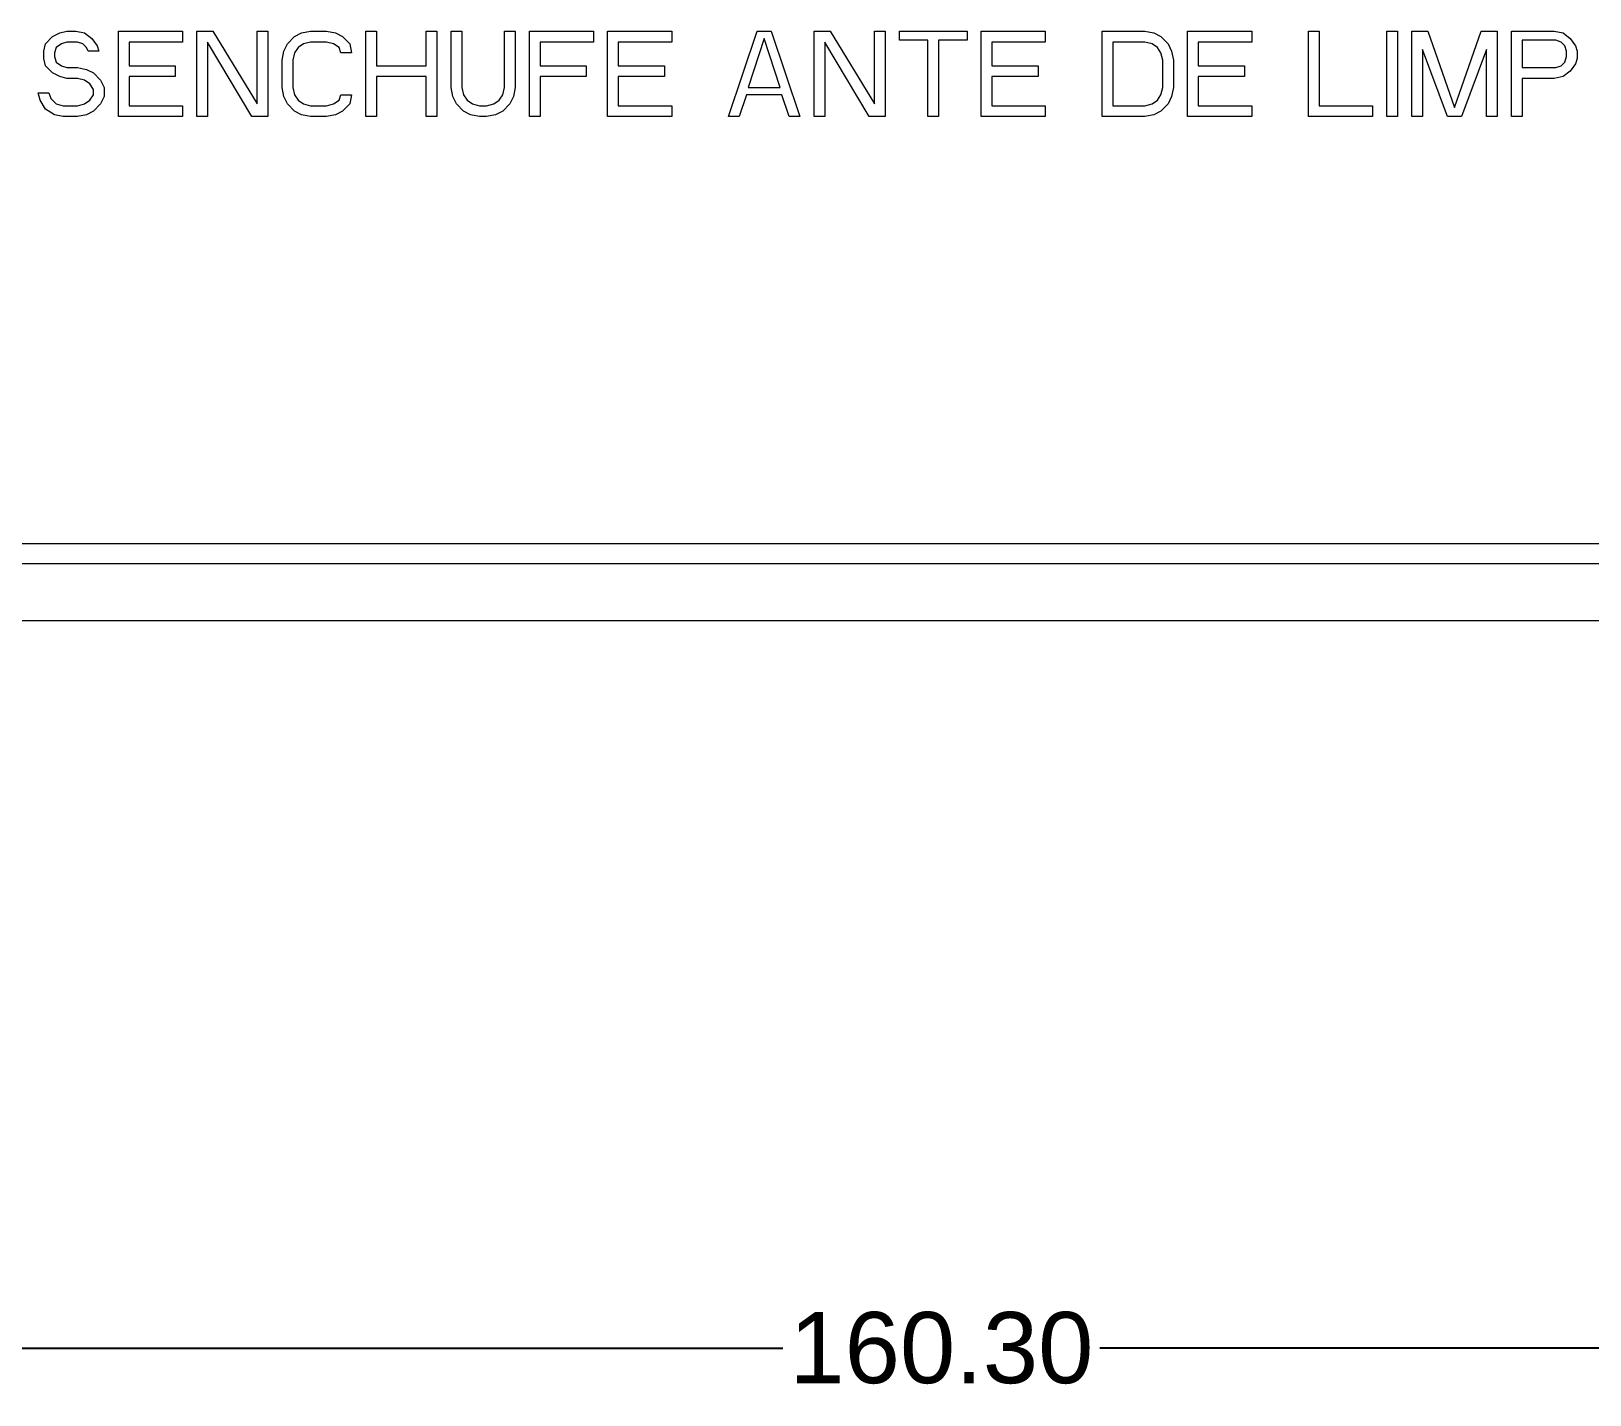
# Model space of a CAD drawing. Header units: millimetres. Extents: x 1920 to 4820, y 310 to 2320.
# Drawn here: x 4322.3 to 4377, y 1336 to 1383.9 of the extents above; entities that cross this region are included whole.
import ezdxf

# ---------------------------------------------------------------- set-up
doc = ezdxf.new("R2010")
doc.units = ezdxf.units.MM
doc.layers.add('core', color=7, linetype='Continuous', lineweight=20)
doc.layers.add('dim', color=82, linetype='Continuous', lineweight=9)
doc.styles.get("Standard").update_dxf_attribs({"font": 'arial.ttf'})
doc.dimstyles.get("Standard").update_dxf_attribs({"dimtxt": 0.18, "dimasz": 0.18, "dimexe": 0.18, "dimexo": 0.0625, "dimgap": 0.09, "dimtad": 0, "dimtih": 1, "dimtoh": 1, "dimzin": 0, "dimdsep": 46, "dimtxsty": 'Standard', "dimcen": 0.09, "dimadec": 0, "dimazin": 0, "dimtfac": 1, "dimtofl": 0, "dimtmove": 0, "dimatfit": 3, "dimfxl": 0, "dimtolj": 1, "dimtzin": 0, "dimarcsym": 0})

# ---------------------------------------------------------------- blocks, each defined once
blk = doc.blocks.new('*D35')
at = {"layer": 'Defpoints', "color": 0, "transparency": 16777216}
for p in [(4274.085, 1376.885), (4434.385, 1365.185), (4274.085, 1337.631)]:
    blk.add_point(p, dxfattribs=at)
at = {"layer": 'dim', "color": 0, "lineweight": -2, "transparency": 16777216}
for p, q in [((4274.085, 1376.385), (4274.085, 1337.131)), ((4434.385, 1364.685), (4434.385, 1337.131)), ((4276.085, 1337.631), (4348.668, 1337.631)), ((4432.385, 1337.631), (4359.802, 1337.631))]:
    blk.add_line(p, q, dxfattribs=at)
at = {"layer": 'dim', "color": 0, "transparency": 16777216}
for points in [[(4276.085, 1337.964), (4276.085, 1337.297), (4274.085, 1337.631)], [(4432.385, 1337.964), (4432.385, 1337.297), (4434.385, 1337.631)]]:
    blk.add_solid(points, dxfattribs=at)
at = {"layer": 'dim', "color": 0, "transparency": 16777216, "insert": (4354.235, 1337.631), "char_height": 2.5, "attachment_point": 5}
blk.add_mtext('\\A1;160.30', dxfattribs=at)

msp = doc.modelspace()

# ---------------------------------------------------------------- linework, layer by layer
at = {"layer": 'core'}
for p, q in [((4322.76, 1383.438), (4323.01, 1383.693)), ((4323.01, 1383.693), (4323.26, 1383.821)), ((4323.26, 1383.821), (4323.51, 1383.885)), ((4323.51, 1383.885), (4323.823, 1383.885)), ((4323.823, 1383.885), (4324.135, 1383.821)), ((4324.135, 1383.821), (4324.385, 1383.629)), ((4325.323, 1380.885), (4325.323, 1383.885)), ((4325.323, 1383.885), (4327.573, 1383.885)), ((4327.573, 1383.885), (4327.573, 1383.502)), ((4328.073, 1380.885), (4328.073, 1383.885)), ((4328.073, 1383.885), (4328.635, 1383.885)), ((4328.635, 1383.885), (4330.198, 1381.331)), ((4330.198, 1381.331), (4330.198, 1383.885)), ((4330.198, 1383.885), (4330.573, 1383.885)), ((4330.573, 1383.885), (4330.573, 1380.885)), ((4331.26, 1383.438), (4331.51, 1383.693)), ((4331.51, 1383.693), (4331.76, 1383.821)), ((4331.76, 1383.821), (4332.073, 1383.885)), ((4332.073, 1383.885), (4332.635, 1383.885)), ((4332.635, 1383.885), (4332.948, 1383.821)), ((4332.948, 1383.821), (4333.198, 1383.693)), ((4333.198, 1383.693), (4333.448, 1383.438)), ((4334.01, 1380.885), (4334.01, 1383.885)), ((4334.01, 1383.885), (4334.385, 1383.885)), ((4334.385, 1383.885), (4334.385, 1382.672)), ((4336.135, 1382.672), (4336.135, 1383.885)), ((4336.135, 1383.885), (4336.51, 1383.885)), ((4336.51, 1383.885), (4336.51, 1380.885)), ((4337.01, 1381.906), (4337.01, 1383.885)), ((4337.01, 1383.885), (4337.385, 1383.885)), ((4337.385, 1383.885), (4337.385, 1381.906)), ((4338.885, 1381.906), (4338.885, 1383.885)), ((4338.885, 1383.885), (4339.26, 1383.885)), ((4339.26, 1383.885), (4339.26, 1381.906)), ((4339.76, 1380.885), (4339.76, 1383.885)), ((4339.76, 1383.885), (4342.01, 1383.885)), ((4342.01, 1383.885), (4342.01, 1383.502)), ((4342.51, 1380.885), (4342.51, 1383.885)), ((4342.51, 1383.885), (4344.76, 1383.885)), ((4344.76, 1383.885), (4344.76, 1383.502)), ((4346.76, 1380.885), (4347.76, 1383.885)), ((4347.76, 1383.885), (4348.26, 1383.885)), ((4348.26, 1383.885), (4349.26, 1380.885)), ((4349.76, 1380.885), (4349.76, 1383.885)), ((4349.76, 1383.885), (4350.323, 1383.885)), ((4350.323, 1383.885), (4351.885, 1381.331)), ((4351.885, 1381.331), (4351.885, 1383.885)), ((4351.885, 1383.885), (4352.26, 1383.885)), ((4352.26, 1383.885), (4352.26, 1380.885)), ((4352.76, 1383.565), (4352.76, 1383.885)), ((4352.76, 1383.885), (4355.135, 1383.885)), ((4355.135, 1383.885), (4355.135, 1383.565)), ((4355.635, 1380.885), (4355.635, 1383.885)), ((4355.635, 1383.885), (4357.885, 1383.885)), ((4357.885, 1383.885), (4357.885, 1383.502)), ((4359.885, 1380.885), (4359.885, 1383.885)), ((4359.885, 1383.885), (4361.385, 1383.885)), ((4361.385, 1383.885), (4361.698, 1383.821)), ((4361.698, 1383.821), (4361.948, 1383.693)), ((4361.948, 1383.693), (4362.198, 1383.438)), ((4362.885, 1380.885), (4362.885, 1383.885)), ((4362.885, 1383.885), (4365.135, 1383.885)), ((4365.135, 1383.885), (4365.135, 1383.502)), ((4367.135, 1380.885), (4367.135, 1383.885)), ((4367.135, 1383.885), (4367.51, 1383.885)), ((4367.51, 1383.885), (4367.51, 1381.268)), ((4369.885, 1380.885), (4369.885, 1383.885)), ((4369.885, 1383.885), (4370.26, 1383.885)), ((4370.26, 1383.885), (4370.26, 1380.885)), ((4370.76, 1380.885), (4370.76, 1383.885)), ((4370.76, 1383.885), (4371.323, 1383.885)), ((4371.323, 1383.885), (4372.26, 1381.204)), ((4372.26, 1381.204), (4373.198, 1383.885)), ((4373.198, 1383.885), (4373.76, 1383.885)), ((4373.76, 1383.885), (4373.76, 1380.885)), ((4374.26, 1380.885), (4374.26, 1383.885)), ((4374.26, 1383.885), (4375.76, 1383.885)), ((4375.76, 1383.885), (4376.073, 1383.821)), ((4376.073, 1383.821), (4376.323, 1383.629)), ((4322.698, 1383.182), (4322.76, 1383.438)), ((4322.698, 1382.927), (4322.698, 1383.182)), ((4323.135, 1383.31), (4323.073, 1383.119)), ((4323.323, 1383.438), (4323.135, 1383.31)), ((4323.51, 1383.502), (4323.323, 1383.438)), ((4323.885, 1383.502), (4323.51, 1383.502)), ((4324.073, 1383.438), (4323.885, 1383.502)), ((4324.198, 1383.31), (4324.073, 1383.438)), ((4324.26, 1383.182), (4324.198, 1383.31)), ((4324.635, 1383.182), (4324.26, 1383.182)), ((4324.385, 1383.629), (4324.573, 1383.374)), ((4324.573, 1383.374), (4324.635, 1383.182)), ((4327.573, 1383.502), (4325.698, 1383.502)), ((4325.698, 1383.502), (4325.698, 1382.672)), ((4330.01, 1380.885), (4328.448, 1383.502)), ((4328.448, 1383.502), (4328.448, 1380.885)), ((4331.073, 1382.863), (4331.135, 1383.182)), ((4331.135, 1383.182), (4331.26, 1383.438)), ((4331.635, 1383.31), (4331.51, 1383.119)), ((4331.823, 1383.438), (4331.635, 1383.31)), ((4332.073, 1383.502), (4331.823, 1383.438)), ((4332.635, 1383.502), (4332.073, 1383.502)), ((4332.885, 1383.438), (4332.635, 1383.502)), ((4333.073, 1383.31), (4332.885, 1383.438)), ((4333.135, 1383.119), (4333.073, 1383.31)), ((4333.448, 1383.438), (4333.51, 1383.119)), ((4342.01, 1383.502), (4340.135, 1383.502)), ((4340.135, 1383.502), (4340.135, 1382.672)), ((4344.76, 1383.502), (4342.885, 1383.502)), ((4342.885, 1383.502), (4342.885, 1382.672)), ((4348.01, 1383.629), (4347.448, 1381.906)), ((4348.573, 1381.906), (4348.01, 1383.629)), ((4351.698, 1380.885), (4350.135, 1383.502)), ((4350.135, 1383.502), (4350.135, 1380.885)), ((4353.76, 1383.565), (4352.76, 1383.565)), ((4353.76, 1380.885), (4353.76, 1383.565)), ((4355.135, 1383.565), (4354.135, 1383.565)), ((4354.135, 1383.565), (4354.135, 1380.885)), ((4357.885, 1383.502), (4356.01, 1383.502)), ((4356.01, 1383.502), (4356.01, 1382.672)), ((4360.26, 1383.502), (4360.26, 1381.268)), ((4361.385, 1383.502), (4360.26, 1383.502)), ((4361.635, 1383.438), (4361.385, 1383.502)), ((4361.823, 1383.31), (4361.635, 1383.438)), ((4361.948, 1383.119), (4361.823, 1383.31)), ((4362.198, 1383.438), (4362.323, 1383.182)), ((4362.323, 1383.182), (4362.385, 1382.863)), ((4365.135, 1383.502), (4363.26, 1383.502)), ((4363.26, 1383.502), (4363.26, 1382.672)), ((4372.01, 1380.885), (4371.135, 1383.246)), ((4371.135, 1383.246), (4371.135, 1380.885)), ((4373.385, 1383.246), (4372.51, 1380.885)), ((4373.385, 1380.885), (4373.385, 1383.246)), ((4374.635, 1383.565), (4374.635, 1382.608)), ((4375.823, 1383.565), (4374.635, 1383.565)), ((4376.01, 1383.502), (4375.823, 1383.565)), ((4376.135, 1383.374), (4376.01, 1383.502)), ((4376.198, 1383.182), (4376.135, 1383.374)), ((4376.198, 1382.991), (4376.198, 1383.182)), ((4376.323, 1383.629), (4376.51, 1383.374)), ((4376.51, 1383.374), (4376.573, 1383.182)), ((4376.573, 1383.182), (4376.573, 1382.927)), ((4322.76, 1382.672), (4322.698, 1382.927)), ((4323.01, 1382.416), (4322.76, 1382.672)), ((4323.073, 1383.119), (4323.073, 1382.991)), ((4323.073, 1382.991), (4323.135, 1382.799)), ((4323.135, 1382.799), (4323.323, 1382.672)), ((4323.323, 1382.672), (4323.51, 1382.608)), ((4323.51, 1382.608), (4323.885, 1382.608)), ((4323.885, 1382.608), (4324.198, 1382.544)), ((4325.698, 1382.672), (4327.323, 1382.672)), ((4327.323, 1382.672), (4327.323, 1382.289)), ((4331.073, 1381.906), (4331.073, 1382.863)), ((4331.51, 1383.119), (4331.448, 1382.863)), ((4331.448, 1382.863), (4331.448, 1381.906)), ((4333.51, 1383.119), (4333.135, 1383.119)), ((4334.385, 1382.672), (4336.135, 1382.672)), ((4340.135, 1382.672), (4341.76, 1382.672)), ((4341.76, 1382.672), (4341.76, 1382.289)), ((4342.885, 1382.672), (4344.51, 1382.672)), ((4344.51, 1382.672), (4344.51, 1382.289)), ((4356.01, 1382.672), (4357.635, 1382.672)), ((4357.635, 1382.672), (4357.635, 1382.289)), ((4362.01, 1382.863), (4361.948, 1383.119)), ((4362.01, 1381.906), (4362.01, 1382.863)), ((4362.385, 1382.863), (4362.385, 1381.906)), ((4363.26, 1382.672), (4364.885, 1382.672)), ((4364.885, 1382.672), (4364.885, 1382.289)), ((4374.635, 1382.608), (4375.823, 1382.608)), ((4375.823, 1382.608), (4376.01, 1382.672)), ((4376.01, 1382.672), (4376.135, 1382.799)), ((4376.135, 1382.799), (4376.198, 1382.991)), ((4376.51, 1382.736), (4376.323, 1382.48)), ((4376.573, 1382.927), (4376.51, 1382.736)), ((4323.26, 1382.289), (4323.01, 1382.416)), ((4323.51, 1382.225), (4323.26, 1382.289)), ((4323.885, 1382.225), (4323.51, 1382.225)), ((4324.135, 1382.161), (4323.885, 1382.225)), ((4324.323, 1382.034), (4324.135, 1382.161)), ((4324.198, 1382.544), (4324.448, 1382.416)), ((4324.448, 1381.842), (4324.323, 1382.034)), ((4324.448, 1382.416), (4324.698, 1382.161)), ((4324.698, 1382.161), (4324.823, 1381.906)), ((4327.323, 1382.289), (4325.698, 1382.289)), ((4325.698, 1382.289), (4325.698, 1381.268)), ((4336.135, 1382.289), (4334.385, 1382.289)), ((4334.385, 1382.289), (4334.385, 1380.885)), ((4336.135, 1380.885), (4336.135, 1382.289)), ((4341.76, 1382.289), (4340.135, 1382.289)), ((4340.135, 1382.289), (4340.135, 1380.885)), ((4344.51, 1382.289), (4342.885, 1382.289)), ((4342.885, 1382.289), (4342.885, 1381.268)), ((4357.635, 1382.289), (4356.01, 1382.289)), ((4356.01, 1382.289), (4356.01, 1381.268)), ((4364.885, 1382.289), (4363.26, 1382.289)), ((4363.26, 1382.289), (4363.26, 1381.268)), ((4375.76, 1382.225), (4374.635, 1382.225)), ((4374.635, 1382.225), (4374.635, 1380.885)), ((4376.073, 1382.289), (4375.76, 1382.225)), ((4376.323, 1382.48), (4376.073, 1382.289)), ((4322.573, 1381.459), (4322.51, 1381.714)), ((4322.51, 1381.714), (4322.885, 1381.714)), ((4322.885, 1381.714), (4322.948, 1381.523)), ((4322.948, 1381.523), (4323.135, 1381.331)), ((4324.323, 1381.459), (4324.448, 1381.651)), ((4324.448, 1381.651), (4324.448, 1381.842)), ((4324.823, 1381.587), (4324.698, 1381.331)), ((4324.823, 1381.906), (4324.823, 1381.587)), ((4331.135, 1381.587), (4331.073, 1381.906)), ((4331.26, 1381.331), (4331.135, 1381.587)), ((4331.448, 1381.906), (4331.51, 1381.651)), ((4331.51, 1381.651), (4331.635, 1381.459)), ((4333.073, 1381.459), (4333.135, 1381.651)), ((4333.135, 1381.651), (4333.51, 1381.651)), ((4333.51, 1381.651), (4333.448, 1381.331)), ((4337.073, 1381.587), (4337.01, 1381.906)), ((4337.198, 1381.331), (4337.073, 1381.587)), ((4337.385, 1381.906), (4337.448, 1381.651)), ((4337.448, 1381.651), (4337.573, 1381.459)), ((4338.698, 1381.459), (4338.823, 1381.651)), ((4338.823, 1381.651), (4338.885, 1381.906)), ((4339.198, 1381.587), (4339.073, 1381.331)), ((4339.26, 1381.906), (4339.198, 1381.587)), ((4347.385, 1381.651), (4347.135, 1380.885)), ((4348.635, 1381.651), (4347.385, 1381.651)), ((4347.448, 1381.906), (4348.573, 1381.906)), ((4348.885, 1380.885), (4348.635, 1381.651)), ((4361.823, 1381.459), (4361.948, 1381.651)), ((4361.948, 1381.651), (4362.01, 1381.906)), ((4362.323, 1381.587), (4362.198, 1381.331)), ((4362.385, 1381.906), (4362.323, 1381.587)), ((4322.76, 1381.14), (4322.573, 1381.459)), ((4323.073, 1380.948), (4322.76, 1381.14)), ((4323.385, 1380.885), (4323.073, 1380.948)), ((4323.135, 1381.331), (4323.385, 1381.268)), ((4323.385, 1381.268), (4323.885, 1381.268)), ((4323.885, 1381.268), (4324.135, 1381.331)), ((4324.198, 1380.948), (4323.885, 1380.885)), ((4324.135, 1381.331), (4324.323, 1381.459)), ((4324.448, 1381.076), (4324.198, 1380.948)), ((4324.698, 1381.331), (4324.448, 1381.076)), ((4325.698, 1381.268), (4327.573, 1381.268)), ((4327.573, 1381.268), (4327.573, 1380.885)), ((4331.51, 1381.076), (4331.26, 1381.331)), ((4331.76, 1380.948), (4331.51, 1381.076)), ((4331.635, 1381.459), (4331.823, 1381.331)), ((4332.073, 1380.885), (4331.76, 1380.948)), ((4331.823, 1381.331), (4332.073, 1381.268)), ((4332.073, 1381.268), (4332.635, 1381.268)), ((4332.635, 1381.268), (4332.885, 1381.331)), ((4332.948, 1380.948), (4332.635, 1380.885)), ((4332.885, 1381.331), (4333.073, 1381.459)), ((4333.198, 1381.076), (4332.948, 1380.948)), ((4333.448, 1381.331), (4333.198, 1381.076)), ((4337.448, 1381.076), (4337.198, 1381.331)), ((4337.698, 1380.948), (4337.448, 1381.076)), ((4337.573, 1381.459), (4337.76, 1381.331)), ((4338.01, 1380.885), (4337.698, 1380.948)), ((4337.76, 1381.331), (4338.01, 1381.268)), ((4338.01, 1381.268), (4338.26, 1381.268)), ((4338.26, 1381.268), (4338.51, 1381.331)), ((4338.573, 1380.948), (4338.26, 1380.885)), ((4338.51, 1381.331), (4338.698, 1381.459)), ((4338.823, 1381.076), (4338.573, 1380.948)), ((4339.073, 1381.331), (4338.823, 1381.076)), ((4342.885, 1381.268), (4344.76, 1381.268)), ((4344.76, 1381.268), (4344.76, 1380.885)), ((4356.01, 1381.268), (4357.885, 1381.268)), ((4357.885, 1381.268), (4357.885, 1380.885)), ((4360.26, 1381.268), (4361.385, 1381.268)), ((4361.385, 1381.268), (4361.635, 1381.331)), ((4361.698, 1380.948), (4361.385, 1380.885)), ((4361.635, 1381.331), (4361.823, 1381.459)), ((4361.948, 1381.076), (4361.698, 1380.948)), ((4362.198, 1381.331), (4361.948, 1381.076)), ((4363.26, 1381.268), (4365.135, 1381.268)), ((4365.135, 1381.268), (4365.135, 1380.885)), ((4367.51, 1381.268), (4369.385, 1381.268)), ((4369.385, 1381.268), (4369.385, 1380.885)), ((4323.885, 1380.885), (4323.385, 1380.885)), ((4327.573, 1380.885), (4325.323, 1380.885)), ((4328.448, 1380.885), (4328.073, 1380.885)), ((4330.573, 1380.885), (4330.01, 1380.885)), ((4332.635, 1380.885), (4332.073, 1380.885)), ((4334.385, 1380.885), (4334.01, 1380.885)), ((4336.51, 1380.885), (4336.135, 1380.885)), ((4338.26, 1380.885), (4338.01, 1380.885)), ((4340.135, 1380.885), (4339.76, 1380.885)), ((4344.76, 1380.885), (4342.51, 1380.885)), ((4347.135, 1380.885), (4346.76, 1380.885)), ((4349.26, 1380.885), (4348.885, 1380.885)), ((4350.135, 1380.885), (4349.76, 1380.885)), ((4352.26, 1380.885), (4351.698, 1380.885)), ((4354.135, 1380.885), (4353.76, 1380.885)), ((4357.885, 1380.885), (4355.635, 1380.885)), ((4361.385, 1380.885), (4359.885, 1380.885)), ((4365.135, 1380.885), (4362.885, 1380.885)), ((4369.385, 1380.885), (4367.135, 1380.885)), ((4370.26, 1380.885), (4369.885, 1380.885)), ((4371.135, 1380.885), (4370.76, 1380.885)), ((4372.51, 1380.885), (4372.01, 1380.885)), ((4373.76, 1380.885), (4373.385, 1380.885)), ((4374.635, 1380.885), (4374.26, 1380.885)), ((4287.785, 1365.885), (4434.385, 1365.885)), ((4287.785, 1365.185), (4418.385, 1365.185)), ((4287.785, 1363.185), (4418.385, 1363.185))]:
    msp.add_line(p, q, dxfattribs=at)

# ---------------------------------------------------------------- dimensions: what is measured, and where the dimension line sits
at = {"layer": 'dim'}
dim = msp.add_linear_dim(base=(4274.085, 1337.631), p1=(4434.385, 1365.185), p2=(4274.085, 1376.885), dimstyle='Standard', override={"dimtxt": 2.5, "dimasz": 2, "dimexe": 0.49975, "dimexo": 0.49975, "dimgap": 0.49975}, dxfattribs=at)
dim.commit()
dim.dimension.update_dxf_attribs({"geometry": '*D35', "text_midpoint": (4354.235, 1337.631)})

doc.saveas('drawing.dxf')
